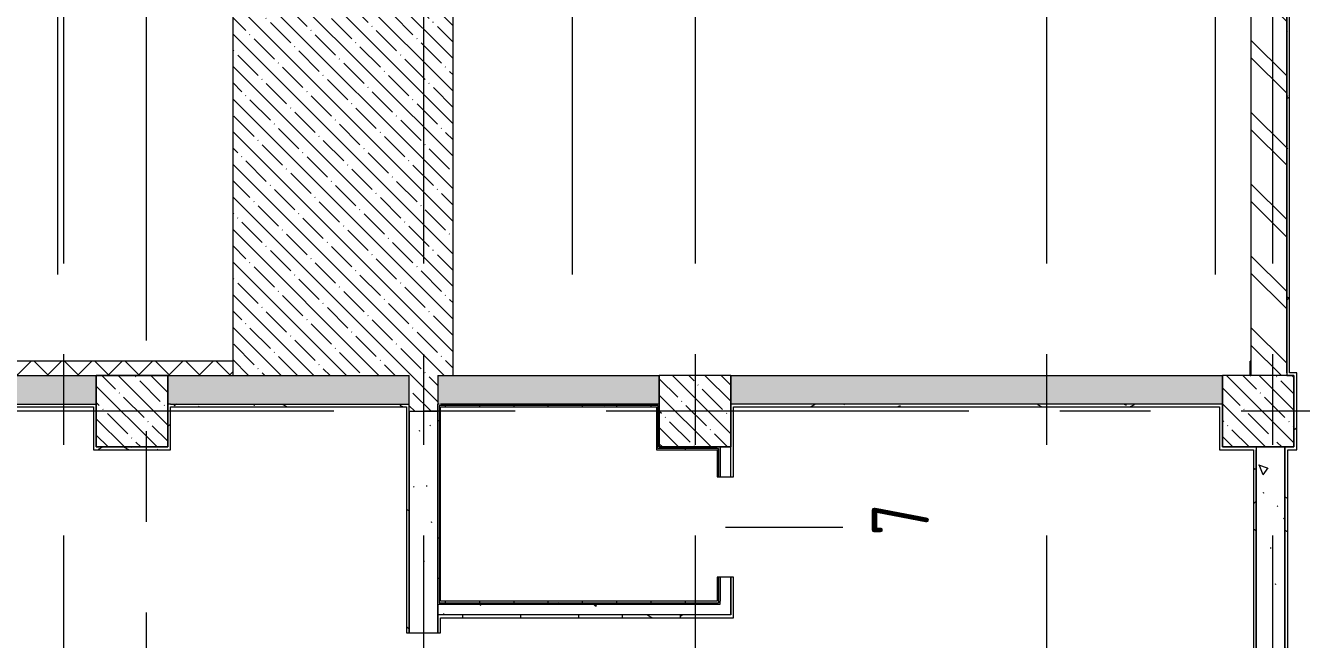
# Model space of a CAD drawing. Header units: metres. Extents: x 50 to 891, y -1294 to 247.
# Drawn here: x 259.87 to 304.51, y -1011.36 to -989.87 of the extents above; entities that cross this region are included whole.
import ezdxf

# ---------------------------------------------------------------- set-up
doc = ezdxf.new("R2010")
doc.units = ezdxf.units.M
doc.linetypes.add('Линия сетки', pattern=[22.225, 12.7, -3.175, 3.175, -3.175])
doc.layers.add('ПЛАН', color=8, linetype='Continuous')
doc.styles.add('ISOCPEUR', font='isocpeur.ttf', dxfattribs={"width": 0.8, "height": 200})
pattern_1 = [(135, (-1795.4389, 1051.8707), (-0.57024626, -0.57024626), []), (135, (-1795.4389, 1052.4409), (-0.57024626, -0.57024626), [1.008065, -0.201615, 0.016765, -0.18485])]
pattern_2 = [(140, (-1795.439, 1051.8707), (0.318779, 3.6436825), [0.381, -4.191]), (85, (-1795.439, 1051.8707), (-3.821138, -0.704858), [0.3048, -3.3528]), (190.451, (-1795.4123, 1052.1743), (-3.5023338, 2.93885), [0.3238, -3.5618]), (136.184, (-1796.455, 1051.8707), (0.840855, 5.421581), [0.5715, -6.2865]), (186.636, (-1796.385, 1052.3225), (-4.948549, 4.74805), [0.4857, -5.3427]), (81.184, (-1796.455, 1051.8707), (-4.948506, 4.748103), [0.4572, -5.0292]), (111, (-1796.201, 1052.3787), (2.0453028, 3.0322893), [0.381, -4.191]), (56, (-1796.201, 1052.3787), (-3.6837646, 1.2360417), [0.3048, -3.3528]), (161.451, (-1796.0305, 1052.6314), (-1.6384274, 4.2683413), [0.3238, -3.5618]), (127.5, (-1795.4389, 1051.8707), (-1.6911006, 0.06177347), [0.03353, -3.27863, 0.03353, -3.37007, -3.3655]), (127.5, (-1795.4389, 1051.8707), (-1.6911006, 0.06177347), [-6.71576, 0.03353, -3.33197]), (97.5, (-1795.4389, 1051.8707), (-2.0036106, 1.3363944), [0.03353, -1.90703, 0.03353, -3.20243, -1.2827]), (97.5, (-1795.4389, 1051.8707), (-2.0036106, 1.3363944), [-5.17652, 0.03353, -1.24917]), (57.5, (-1795.4389, 1050.7378), (0.1145767, 2.71181666), [0.03353, -1.23647, 0.03353, -9.18667]), (57.5, (-1795.4389, 1050.7378), (0.1145767, 2.71181666), [-1.30353, -3.92887, 0.03353, -5.22427]), (47.5, (-1795.439, 1050.2298), (-0.5085355, 2.9625848), [0.03353, -1.61747, 0.03353, -6.33171]), (47.5, (-1795.439, 1050.2298), (-0.5085355, 2.9625848), [-1.68453, -2.59791, 0.03353, -3.70027])]
pattern_3 = [(90, (-1795.4389, 1051.87066), (-0.508, 2.032), [0.16764, -1.35636, 0.16764, -9.48436]), (90, (-1795.4389, 1051.87066), (-0.508, 2.032), [-1.69164, -1.35636, 0.16764, -2.88036, -5.08]), (90, (-1795.4389, 1051.87066), (-0.508, 2.032), [-6.096, 0.16764, -1.35636, 0.16764, -3.38836]), (90, (-1795.4389, 1051.87066), (-0.508, 2.032), [-7.78764, -0.84836, 0.16764, -2.37236]), (210, (-1795.6929, 1052.63266), (-1.50576362, -1.455940905), [0.16764, -1.35636, 0.16764, -9.48436]), (210, (-1795.6929, 1052.63266), (-1.50576362, -1.455940905), [-1.69164, -1.35636, 0.16764, -2.88036, -5.08]), (210, (-1795.6929, 1052.63266), (-1.50576362, -1.455940905), [-6.096, 0.16764, -1.35636, 0.16764, -3.38836]), (210, (-1795.6929, 1052.63266), (-1.50576362, -1.455940905), [-7.78764, -0.84836, 0.16764, -2.37236]), (330, (-1796.7089, 1052.88666), (2.01376362, -0.576059095), [0.16764, -1.35636, 0.16764, -9.48436]), (330, (-1796.7089, 1052.88666), (2.01376362, -0.576059095), [-1.69164, -1.35636, 0.16764, -2.88036, -5.08]), (330, (-1796.7089, 1052.88666), (2.01376362, -0.576059095), [-6.096, 0.16764, -1.35636, 0.16764, -3.38836]), (330, (-1796.7089, 1052.88666), (2.01376362, -0.576059095), [-7.78764, -0.84836, 0.16764, -2.37236])]
pattern_4 = [(90, (-1795.4389, 1051.8707), (-1.2, 1e-16), []), (180, (-1795.4389, 1051.8707), (-1e-16, -1.2), [])]

msp = doc.modelspace()

# ---------------------------------------------------------------- hatches: boundary and pattern name
at = {"layer": 'ПЛАН', "lineweight": 13}
h = msp.add_hatch(dxfattribs=at)
h.set_pattern_fill('FP_5', color=8, scale=0.005, angle=90, style=0, pattern_type=2)
h.set_pattern_definition(pattern_3)
h.paths.add_polyline_path([(304.095, -1002.019), (304.095, -978.144), (303.995, -978.144), (303.995, -1002.119), (304.095, -1002.119)])
h = msp.add_hatch(dxfattribs=at)
h.set_pattern_fill('FP_2', color=8, scale=0.005, angle=90, style=0, pattern_type=2)
h.set_pattern_definition(pattern_1)
h.paths.add_polyline_path([(274.295, -1002.36), (274.295, -1002.119), (273.295, -1002.119), (273.295, -1003.369), (274.295, -1003.369), (274.295, -1003.119)])
h.paths.add_polyline_path([(274.295, -985.419), (273.295, -985.419), (273.295, -986.669), (274.295, -986.669), (274.295, -986.419)])
h = msp.add_hatch(dxfattribs=at)
h.set_pattern_fill('FP_1', color=8, scale=0.005, angle=90, style=0, pattern_type=2)
h.set_pattern_definition([(135, (-1795.4389, 1051.8707), (-1.2572359, -1.2572359), []), (135, (-1797.3439, 1051.8707), (-1.2572359, -1.2572359), [])])
h.paths.add_polyline_path([(303.995, -986.419), (302.745, -986.419), (302.745, -1002.119), (303.995, -1002.119), (303.995, -987.702)])
h = msp.add_hatch(dxfattribs=at)
h.set_pattern_fill('FP_2', color=8, scale=0.005, angle=90, style=0, pattern_type=2)
h.set_pattern_definition(pattern_1)
h.paths.add_polyline_path([(274.83, -986.669), (267.12, -986.669), (267.12, -1002.119), (274.83, -1002.119), (274.83, -987.702)])
h = msp.add_hatch(dxfattribs=at)
h.set_pattern_fill('FP_4', color=8, scale=0.005, angle=90, style=0, pattern_type=2)
h.set_pattern_definition([(135, (-1795.4389, 1051.87066), (-0.53033009, -0.53033009), []), (225, (-1795.4389, 1051.87066), (0.53033009, -0.53033009), [])])
h.paths.add_polyline_path([(302.745, -1001.619), (302.72, -1001.619), (302.72, -1002.119), (302.745, -1002.119)])
h.paths.add_polyline_path([(267.124, -1002.119), (267.124, -1001.619), (191.72, -1001.619), (191.72, -1002.119), (266, -1002.119)])
h = msp.add_hatch(dxfattribs=at)
h.set_pattern_fill('FP_3', color=8, scale=0.005, angle=90, style=0, pattern_type=2)
h.set_pattern_definition(pattern_2)
h.paths.add_polyline_path([(301.745, -1002.119), (284.545, -1002.119), (284.545, -1003.119), (301.745, -1003.119), (301.745, -1002.36)])
h.paths.add_polyline_path([(282.045, -1002.119), (274.295, -1002.119), (274.295, -1003.119), (282.045, -1003.119), (282.045, -1002.36)])
h.paths.add_polyline_path([(273.295, -1002.119), (264.845, -1002.119), (264.845, -1003.119), (273.295, -1003.119), (273.295, -1002.36)])
h.paths.add_polyline_path([(262.345, -1002.119), (234.645, -1002.119), (234.645, -1003.119), (262.345, -1003.119), (262.345, -1002.36)])
h.paths.add_polyline_path([(232.145, -1002.119), (192.72, -1002.119), (192.72, -1002.619), (193.72, -1002.619), (193.72, -1003.119), (216.645, -1003.119), (216.645, -1002.619), (218.645, -1002.619), (218.645, -1003.119), (232.145, -1003.119), (232.145, -1002.36)])
h = msp.add_hatch(dxfattribs=at)
h.set_pattern_fill('FP_2', color=8, scale=0.005, angle=90, style=0, pattern_type=2)
h.set_pattern_definition(pattern_1)
h.paths.add_polyline_path([(264.845, -1002.119), (262.345, -1002.119), (262.345, -1004.619), (264.845, -1004.619), (264.845, -1002.36)])
h = msp.add_hatch(dxfattribs=at)
h.set_pattern_fill('FP_2', color=8, scale=0.005, angle=90, style=0, pattern_type=2)
h.set_pattern_definition(pattern_1)
h.paths.add_polyline_path([(284.545, -1002.119), (282.045, -1002.119), (282.045, -1004.619), (284.545, -1004.619), (284.545, -1002.36)])
h = msp.add_hatch(dxfattribs=at)
h.set_pattern_fill('FP_2', color=8, scale=0.005, angle=90, style=0, pattern_type=2)
h.set_pattern_definition(pattern_1)
h.paths.add_polyline_path([(304.245, -1002.119), (301.745, -1002.119), (301.745, -1004.619), (304.245, -1004.619), (304.245, -1002.36)])
h = msp.add_hatch(dxfattribs=at)
h.set_pattern_fill('FP_5', color=8, scale=0.005, angle=90, style=0, pattern_type=2)
h.set_pattern_definition(pattern_3)
h.paths.add_polyline_path([(304.345, -1004.619), (304.345, -1002.119), (304.245, -1002.119), (304.245, -1004.619)])
h = msp.add_hatch(dxfattribs=at)
h.set_pattern_fill('FP_5', color=8, scale=0.005, angle=90, style=0, pattern_type=2)
h.set_pattern_definition(pattern_3)
h.paths.add_polyline_path([(262.345, -1003.219), (262.345, -1003.119), (234.745, -1003.119), (234.745, -1003.219), (262.245, -1003.219)])
h = msp.add_hatch(dxfattribs=at)
h.set_pattern_fill('FP_5', color=8, scale=0.005, angle=90, style=0, pattern_type=2)
h.set_pattern_definition(pattern_3)
h.paths.add_polyline_path([(264.945, -1004.619), (264.945, -1003.119), (264.845, -1003.119), (264.845, -1004.619)])
h = msp.add_hatch(dxfattribs=at)
h.set_pattern_fill('FP_5', color=8, scale=0.005, angle=90, style=0, pattern_type=2)
h.set_pattern_definition(pattern_3)
h.paths.add_polyline_path([(273.295, -1003.219), (273.295, -1003.119), (264.945, -1003.119), (264.945, -1003.219), (273.195, -1003.219)])
h = msp.add_hatch(dxfattribs=at)
h.set_pattern_fill('FP_5', color=8, scale=0.005, angle=90, style=0, pattern_type=2)
h.set_pattern_definition(pattern_3)
h.paths.add_polyline_path([(274.345, -1003.119), (274.295, -1003.119), (274.295, -1010.119), (274.345, -1010.119), (274.345, -1003.169)])
h = msp.add_hatch(dxfattribs=at)
h.set_pattern_fill('FP_5', color=8, scale=0.005, angle=90, style=0, pattern_type=2)
h.set_pattern_definition(pattern_3)
h.paths.add_polyline_path([(282.045, -1003.169), (282.045, -1003.119), (274.345, -1003.119), (274.345, -1003.169), (281.995, -1003.169)])
h = msp.add_hatch(dxfattribs=at)
h.set_pattern_fill('FP_5', color=8, scale=0.005, angle=90, style=0, pattern_type=2)
h.set_pattern_definition(pattern_3)
h.paths.add_polyline_path([(301.745, -1003.219), (301.745, -1003.119), (284.645, -1003.119), (284.645, -1003.219), (301.645, -1003.219)])
h = msp.add_hatch(dxfattribs=at)
h.set_pattern_fill('FP_5', color=8, scale=0.005, angle=90, style=0, pattern_type=2)
h.set_pattern_definition(pattern_3)
h.paths.add_polyline_path([(273.295, -1003.219), (273.195, -1003.219), (273.195, -1011.119), (273.295, -1011.119), (273.295, -1003.369)])
h.paths.add_polyline_path([(273.295, -1028.169), (273.295, -1017.119), (273.195, -1017.119), (273.195, -1028.169)])
h = msp.add_hatch(dxfattribs=at)
h.set_pattern_fill('FP_3', color=8, scale=0.005, angle=90, style=0, pattern_type=2)
h.set_pattern_definition(pattern_2)
h.paths.add_polyline_path([(274.295, -1019.119), (274.295, -1017.119), (273.295, -1017.119), (273.295, -1030.469), (274.295, -1030.469)])
h.paths.add_polyline_path([(274.295, -1010.494), (274.295, -1003.369), (273.295, -1003.369), (273.295, -1011.119), (274.295, -1011.119)])
h.paths.add_polyline_path([(274.295, -1064.169), (274.295, -1062.669), (273.295, -1062.669), (273.295, -1079.269), (274.295, -1079.269), (274.295, -1064.654)])
h.paths.add_polyline_path([(274.295, -1055.669), (274.295, -1036.469), (273.295, -1036.469), (273.295, -1055.669)])
h = msp.add_hatch(dxfattribs=at)
h.set_pattern_fill('FP_6', color=8, scale=0.005, angle=90, style=0, pattern_type=2)
h.set_pattern_definition(pattern_4)
h.paths.add_polyline_path([(274.395, -1010.069), (274.395, -1003.169), (274.345, -1003.169), (274.345, -1010.069)])
h = msp.add_hatch(dxfattribs=at)
h.set_pattern_fill('FP_6', color=8, scale=0.005, angle=90, style=0, pattern_type=2)
h.set_pattern_definition(pattern_4)
h.paths.add_polyline_path([(281.995, -1003.219), (281.995, -1003.169), (274.395, -1003.169), (274.395, -1003.219), (281.945, -1003.219)])
h = msp.add_hatch(dxfattribs=at)
h.set_pattern_fill('FP_6', color=8, scale=0.005, angle=90, style=0, pattern_type=2)
h.set_pattern_definition(pattern_4)
h.paths.add_polyline_path([(281.995, -1003.219), (281.945, -1003.219), (281.945, -1004.719), (281.995, -1004.719), (281.995, -1004.669)])
h = msp.add_hatch(dxfattribs=at)
h.set_pattern_fill('FP_5', color=8, scale=0.005, angle=90, style=0, pattern_type=2)
h.set_pattern_definition(pattern_3)
h.paths.add_polyline_path([(282.045, -1003.169), (281.995, -1003.169), (281.995, -1004.669), (282.045, -1004.669), (282.045, -1003.219)])
h = msp.add_hatch(dxfattribs=at)
h.set_pattern_fill('FP_5', color=8, scale=0.005, angle=90, style=0, pattern_type=2)
h.set_pattern_definition(pattern_3)
h.paths.add_polyline_path([(264.945, -1004.619), (262.345, -1004.619), (262.345, -1004.719), (264.945, -1004.719)])
h = msp.add_hatch(dxfattribs=at)
h.set_pattern_fill('FP_6', color=8, scale=0.005, angle=90, style=0, pattern_type=2)
h.set_pattern_definition(pattern_4)
h.paths.add_polyline_path([(284.07, -1004.719), (284.07, -1004.669), (281.995, -1004.669), (281.995, -1004.719), (283.114, -1004.719)])
h = msp.add_hatch(dxfattribs=at)
h.set_pattern_fill('FP_6', color=8, scale=0.005, angle=90, style=0, pattern_type=2)
h.set_pattern_definition(pattern_4)
h.paths.add_polyline_path([(284.12, -1004.669), (284.07, -1004.669), (284.07, -1005.669), (284.12, -1005.669)])
h.paths.add_polyline_path([(284.12, -1010.019), (284.12, -1009.169), (284.07, -1009.169), (284.07, -1010.019)])
h = msp.add_hatch(dxfattribs=at)
h.set_pattern_fill('FP_5', color=8, scale=0.005, angle=90, style=0, pattern_type=2)
h.set_pattern_definition(pattern_3)
h.paths.add_polyline_path([(302.93, -1004.719), (302.83, -1004.719), (302.83, -1018.119), (302.93, -1018.119), (302.93, -1009.689)])
h = msp.add_hatch(dxfattribs=at)
h.set_pattern_fill('FP_3', color=8, scale=0.005, angle=90, style=0, pattern_type=2)
h.set_pattern_definition(pattern_2)
h.paths.add_polyline_path([(303.93, -1004.619), (302.93, -1004.619), (302.93, -1018.119), (303.93, -1018.119), (303.93, -1009.689)])
h = msp.add_hatch(dxfattribs=at)
h.set_pattern_fill('FP_5', color=8, scale=0.005, angle=90, style=0, pattern_type=2)
h.set_pattern_definition(pattern_3)
h.paths.add_polyline_path([(304.03, -1018.019), (304.03, -1004.719), (303.93, -1004.719), (303.93, -1018.019)])
h = msp.add_hatch(dxfattribs=at)
h.set_pattern_fill('FP_3', color=8, scale=0.005, angle=90, style=0, pattern_type=2)
h.set_pattern_definition(pattern_2)
h.paths.add_polyline_path([(284.545, -1010.494), (284.545, -1010.119), (274.295, -1010.119), (274.295, -1010.494), (283.114, -1010.494)])
h = msp.add_hatch(dxfattribs=at)
h.set_pattern_fill('FP_5', color=8, scale=0.005, angle=90, style=0, pattern_type=2)
h.set_pattern_definition(pattern_3)
h.paths.add_polyline_path([(284.17, -1010.119), (284.17, -1010.069), (274.345, -1010.069), (274.345, -1010.119), (283.114, -1010.119)])
h = msp.add_hatch(dxfattribs=at)
h.set_pattern_fill('FP_6', color=8, scale=0.005, angle=90, style=0, pattern_type=2)
h.set_pattern_definition(pattern_4)
h.paths.add_polyline_path([(284.12, -1010.019), (274.395, -1010.019), (274.395, -1010.069), (284.12, -1010.069)])
h = msp.add_hatch(dxfattribs=at)
h.set_pattern_fill('FP_5', color=8, scale=0.005, angle=90, style=0, pattern_type=2)
h.set_pattern_definition(pattern_3)
h.paths.add_polyline_path([(284.545, -1010.494), (274.395, -1010.494), (274.395, -1010.594), (284.545, -1010.594)])

# ---------------------------------------------------------------- linework, layer by layer
at = {"layer": 'ПЛАН', "color": 8, "linetype": 'Линия сетки', "lineweight": 13}
for p, q in [((260.995, -808.082), (260.995, -1001.398)), ((278.995, -808.082), (278.995, -1001.398)), ((301.495, -808.082), (301.495, -1001.398)), ((301.495, -808.082), (301.495, -1001.398)), ((261.195, -963.271), (261.195, -1116.195)), ((273.795, -963.271), (273.795, -1116.195)), ((283.295, -963.271), (283.295, -1116.195)), ((295.595, -963.271), (295.595, -1116.195)), ((303.495, -963.271), (303.495, -1116.195)), ((264.095, -965.964), (264.095, -1116.195)), ((315.105, -1003.369), (179.208, -1003.369))]:
    msp.add_line(p, q, dxfattribs=at)
at = {"layer": 'ПЛАН', "color": 8, "lineweight": 13}
for p, q in [((303.995, -978.144), (303.995, -1000.343)), ((304.095, -1002.019), (304.095, -978.144)), ((302.745, -986.419), (302.745, -1001.619)), ((303.995, -1000.343), (303.995, -986.419)), ((267.12, -986.669), (267.12, -1002.119)), ((274.83, -1002.119), (274.83, -986.669)), ((303.995, -1002.019), (303.995, -1000.343)), ((303.995, -1000.343), (303.995, -1002.119)), ((267.124, -1001.619), (191.22, -1001.619)), ((267.124, -1001.619), (267.124, -1002.119)), ((302.745, -1001.619), (302.72, -1001.619)), ((302.72, -1002.119), (302.72, -1001.619)), ((302.745, -1001.619), (302.745, -1002.119)), ((191.72, -1002.119), (264.845, -1002.119)), ((264.845, -1002.119), (262.345, -1002.119)), ((262.345, -1002.119), (262.345, -1003.119)), ((262.345, -1003.119), (262.345, -1002.119)), ((264.845, -1003.119), (264.845, -1002.119)), ((264.845, -1002.119), (264.845, -1003.119)), ((264.845, -1002.119), (273.295, -1002.119)), ((267.12, -1002.119), (273.295, -1002.119)), ((273.295, -1003.219), (273.295, -1002.119)), ((274.295, -1002.119), (274.83, -1002.119)), ((274.295, -1002.119), (274.295, -1003.119)), ((274.295, -1002.119), (282.045, -1002.119)), ((284.545, -1002.119), (282.045, -1002.119)), ((282.045, -1002.119), (282.045, -1003.119)), ((282.045, -1003.119), (282.045, -1002.119)), ((284.545, -1003.119), (284.545, -1002.119)), ((284.545, -1002.119), (284.545, -1003.119)), ((284.545, -1002.119), (301.745, -1002.119)), ((302.745, -1002.119), (301.745, -1002.119)), ((301.745, -1002.119), (301.745, -1003.119)), ((301.745, -1003.119), (301.745, -1002.119)), ((302.72, -1002.119), (302.745, -1002.119)), ((303.995, -1002.119), (302.745, -1002.119)), ((304.245, -1002.119), (303.995, -1002.119)), ((303.995, -1002.119), (304.245, -1002.119)), ((304.345, -1002.019), (304.095, -1002.019)), ((304.245, -1004.619), (304.245, -1002.119)), ((304.245, -1002.119), (304.245, -1004.619)), ((304.345, -1004.719), (304.345, -1002.019)), ((234.745, -1003.119), (262.345, -1003.119)), ((262.345, -1003.119), (262.345, -1004.619)), ((262.345, -1004.619), (262.345, -1003.119)), ((264.845, -1004.619), (264.845, -1003.119)), ((264.845, -1003.119), (264.845, -1004.619)), ((264.945, -1003.119), (264.845, -1003.119)), ((264.945, -1003.119), (273.295, -1003.119)), ((274.295, -1003.369), (274.295, -1003.119)), ((274.345, -1003.119), (274.295, -1003.119)), ((282.045, -1003.119), (274.395, -1003.119)), ((282.045, -1003.119), (282.045, -1004.619)), ((282.045, -1004.619), (282.045, -1003.119)), ((284.545, -1004.619), (284.545, -1003.119)), ((284.545, -1003.119), (284.545, -1004.619)), ((284.645, -1003.119), (284.545, -1003.119)), ((301.745, -1003.119), (284.645, -1003.119)), ((301.745, -1003.119), (301.745, -1004.619)), ((301.745, -1004.619), (301.745, -1003.119)), ((234.745, -1003.219), (262.245, -1003.219)), ((262.245, -1003.219), (262.245, -1004.719)), ((264.945, -1004.719), (264.945, -1003.219)), ((264.945, -1003.219), (273.195, -1003.219)), ((273.195, -1003.219), (273.195, -1011.119)), ((273.295, -1003.369), (273.295, -1003.219)), ((273.295, -1003.369), (273.295, -1003.369)), ((273.295, -1003.369), (274.295, -1003.369)), ((273.295, -1003.369), (273.295, -1011.119)), ((273.295, -1011.119), (273.295, -1003.369)), ((274.295, -1010.119), (274.295, -1003.369)), ((281.995, -1003.169), (274.345, -1003.169)), ((274.345, -1003.169), (274.345, -1010.069)), ((274.395, -1003.219), (281.945, -1003.219)), ((274.395, -1010.019), (274.395, -1003.219)), ((281.945, -1003.219), (281.945, -1004.719)), ((281.995, -1003.169), (281.995, -1003.219)), ((281.995, -1004.669), (281.995, -1003.219)), ((284.645, -1005.669), (284.645, -1003.219)), ((284.645, -1003.219), (301.645, -1003.219)), ((301.645, -1003.219), (301.645, -1004.719)), ((262.245, -1004.719), (264.945, -1004.719)), ((262.345, -1004.619), (264.845, -1004.619)), ((264.845, -1004.619), (262.345, -1004.619)), ((281.945, -1004.719), (284.07, -1004.719)), ((284.07, -1004.669), (281.995, -1004.669)), ((282.045, -1004.619), (284.545, -1004.619)), ((284.545, -1004.619), (282.045, -1004.619)), ((284.07, -1004.669), (284.12, -1004.669)), ((284.07, -1004.719), (284.07, -1005.669)), ((284.12, -1004.669), (284.12, -1005.669)), ((284.17, -1004.619), (284.17, -1005.669)), ((284.545, -1005.669), (284.545, -1004.619)), ((301.645, -1004.719), (302.83, -1004.719)), ((301.745, -1004.619), (304.245, -1004.619)), ((302.93, -1004.619), (301.745, -1004.619)), ((302.83, -1004.719), (302.83, -1018.019)), ((303.93, -1004.619), (302.93, -1004.619)), ((302.93, -1004.619), (302.93, -1018.119)), ((302.93, -1018.119), (302.93, -1004.719)), ((303.93, -1018.119), (303.93, -1004.619)), ((303.93, -1004.619), (303.93, -1018.119)), ((304.245, -1004.619), (303.93, -1004.619)), ((304.03, -1018.019), (304.03, -1004.719)), ((304.03, -1004.719), (304.345, -1004.719)), ((284.07, -1005.669), (284.645, -1005.669)), ((284.358, -1007.419), (288.481, -1007.419)), ((284.545, -1009.169), (284.07, -1009.169)), ((284.07, -1009.169), (284.07, -1010.019)), ((284.12, -1009.169), (284.12, -1010.069)), ((284.17, -1009.169), (284.17, -1010.019)), ((284.645, -1009.169), (284.545, -1009.169)), ((284.545, -1009.169), (284.545, -1010.119)), ((284.545, -1010.119), (284.545, -1009.169)), ((284.645, -1010.594), (284.645, -1009.169)), ((274.295, -1010.494), (274.295, -1010.119)), ((274.295, -1010.119), (274.295, -1010.119)), ((274.295, -1010.119), (274.295, -1010.494)), ((274.295, -1010.119), (284.17, -1010.119)), ((274.345, -1010.069), (284.12, -1010.069)), ((284.07, -1010.019), (274.395, -1010.019)), ((284.17, -1010.119), (284.17, -1010.019)), ((284.545, -1010.119), (284.545, -1010.494)), ((284.545, -1010.494), (284.545, -1010.119)), ((274.295, -1011.119), (274.295, -1010.494)), ((274.295, -1010.494), (274.295, -1011.119)), ((284.545, -1010.494), (274.295, -1010.494)), ((274.395, -1011.119), (274.395, -1010.594)), ((274.395, -1010.594), (284.645, -1010.594)), ((273.195, -1011.119), (273.295, -1011.119)), ((273.295, -1011.119), (274.395, -1011.119))]:
    msp.add_line(p, q, dxfattribs=at)

# ---------------------------------------------------------------- next in the draw order: texts
at = {"layer": 'ПЛАН', "color": 8, "lineweight": 13, "insert": (289.477, -1007.717), "char_height": 2, "width": 0.70548, "attachment_point": 1, "rotation": 90, "style": 'ISOCPEUR', "bg_fill": 2}
msp.add_mtext('\\fISOCPEUR|b0|i0|c204|p34|;\\W.8;7', dxfattribs=at)

doc.saveas('drawing.dxf')
